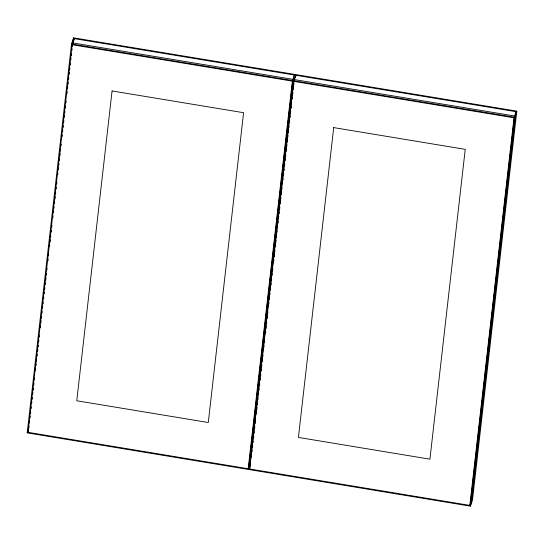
<?xml version="1.0" encoding="UTF-8"?>
<svg xmlns="http://www.w3.org/2000/svg" width="544" height="544" viewBox="0 0 544 544"><rect width="100%" height="100%" fill="white"/><g stroke="black" fill="none" stroke-linecap="round" stroke-linejoin="round"><path stroke-width="0.82" d="M27.2 432.861L71.509 43.969L73.508 37.835L516.8 111.139L472.491 500.031L470.492 506.165L27.2 432.861L28.451 429.026M28.016 432.33L72.175 44.737L74.174 38.604L294.338 75.018L250.179 462.611L248.18 468.738L28.016 432.33L28.601 430.528M28.886 427.992L29.084 426.306M29.464 422.926L29.662 421.24M30.042 417.86L30.233 416.174M30.525 413.637L30.716 411.951M31.103 408.571L31.294 406.885M31.681 403.505L31.872 401.819M32.157 399.282L32.354 397.596M32.735 394.216L32.932 392.53M33.218 389.994L33.408 388.307M33.796 384.928L33.986 383.241M34.374 379.862L34.564 378.175M35.435 370.573L35.625 368.886M36.006 365.507L36.203 363.82M36.489 361.284L36.679 359.598M37.067 356.218L37.257 354.532M37.645 351.152L37.835 349.466M38.128 346.929L38.318 345.243M38.706 341.863L38.896 340.177M39.277 336.797L39.474 335.111M40.338 327.508L40.528 325.822M40.82 323.286L41.106 320.749M41.398 318.22L41.589 316.533M41.976 313.154L42.167 311.46M42.554 308.088L42.745 306.394M43.03 303.865L43.228 302.172M43.608 298.799L43.799 297.106M44.186 293.733L44.377 292.04M44.669 289.51L44.86 287.817M45.247 284.444L45.438 282.751M45.723 280.221L46.016 277.685M46.301 275.155L46.498 273.462M46.879 270.089L47.07 268.396M47.94 260.8L48.13 259.107M48.518 255.734L48.708 254.041M49.572 246.446L49.769 244.752M50.055 242.223L50.347 239.686M50.633 237.157L50.823 235.464M51.211 232.084L51.401 230.398M51.789 227.018L51.979 225.332M52.843 217.729L53.04 216.043M53.421 212.663L53.618 210.977M53.904 208.44L54.094 206.754M54.482 203.374L54.672 201.688M54.964 199.152L55.25 196.622M55.542 194.086L55.733 192.399M56.114 189.02L56.311 187.333M56.692 183.954L56.889 182.267M57.752 174.665L57.943 172.978M58.33 169.599L58.521 167.912M58.813 165.376L59.004 163.69M59.391 160.31L59.582 158.624M59.867 156.087L60.16 153.558M60.445 151.021L60.636 149.335M61.023 145.955L61.214 144.269M62.084 136.666L62.274 134.98M62.662 131.6L62.852 129.914M63.138 127.378L63.335 125.691M63.716 122.312L63.913 120.625M64.294 117.246L64.484 115.552M64.777 113.023L64.967 111.336M65.355 107.957L65.545 106.264M65.933 102.891L66.123 101.198M66.987 93.602L67.184 91.909M67.565 88.536L67.755 86.843M68.048 84.313L68.238 82.62M68.626 79.247L68.816 77.554M69.204 74.181L69.394 72.488M69.68 69.958L69.877 68.265M70.258 64.892L70.455 63.199M70.836 59.826L71.033 58.133M71.318 55.604L71.509 53.91M71.896 50.538L72.087 48.844M72.379 46.315L72.76 42.935L292.93 79.342L248.771 466.936M72.835 43.738L73.508 37.835M73.977 40.297L74.174 38.604M248.18 468.738L292.346 81.144L294.338 75.018M249.662 468.982L293.821 81.389L295.82 75.262L515.984 111.67L471.825 499.263L469.826 505.396L249.662 468.982L250.05 467.786M250.342 466.337L250.532 464.651M251.403 457.048L251.593 455.362M251.981 451.982L252.171 450.296M252.457 447.76L252.654 446.073M253.035 442.694L253.232 441.007M253.613 437.628L253.81 435.934M254.096 433.405L254.286 431.718M254.674 428.339L254.864 426.652M255.252 423.273L255.442 421.58M256.306 413.984L256.503 412.291M256.788 409.761L257.081 407.225M257.366 404.695L257.557 403.002M257.944 399.629L258.135 397.936M258.522 394.563L258.713 392.87M259.005 390.34L259.196 388.647M259.576 385.274L259.774 383.581M260.154 380.208L260.352 378.515M260.637 375.986L260.828 374.292M261.215 370.92L261.406 369.226M261.698 366.697L261.888 365.004M262.276 361.631L262.466 359.938M262.854 356.558L263.044 354.872M263.908 347.269L264.098 345.583M264.486 342.203L264.676 340.517M265.547 332.914L265.737 331.228M266.023 328.692L266.315 326.162M266.601 323.626L266.798 321.939M267.179 318.56L267.369 316.873M267.757 313.494L267.947 311.807M268.818 304.205L269.008 302.518M269.396 299.139L269.586 297.452M269.872 294.916L270.069 293.23M270.45 289.85L270.647 288.164M270.932 285.627L271.218 283.098M271.51 280.561L271.701 278.875M272.088 275.495L272.279 273.809M272.666 270.429L272.857 268.743M273.72 261.14L273.918 259.454M274.203 256.918L274.489 254.388M274.781 251.852L274.972 250.165M275.359 246.786L275.55 245.099M275.842 242.563L276.128 240.026M276.413 237.497L276.61 235.81M276.991 232.431L277.188 230.738M278.052 223.142L278.242 221.449M278.63 218.076L278.82 216.383M279.113 213.853L279.303 212.16M279.691 208.787L279.881 207.094M280.262 203.721L280.459 202.028M280.745 199.498L280.935 197.805M281.323 194.432L281.513 192.739M281.901 189.366L282.091 187.673M282.962 180.078L283.152 178.384M283.438 175.855L283.73 173.318M284.016 170.789L284.213 169.096M284.594 165.723L284.784 164.03M285.172 160.65L285.362 158.964M285.654 156.434L285.845 154.741M286.232 151.361L286.423 149.675M286.81 146.295L287.001 144.609M287.286 142.072L287.484 140.386M287.864 137.006L288.055 135.32M288.347 132.784L288.633 130.254M288.925 127.718L289.116 126.031M289.503 122.652L289.694 120.965M290.081 117.586L290.272 115.899M290.557 113.363L290.754 111.676M291.135 108.297L291.332 106.61M292.196 99.008L292.386 97.322M292.679 94.785L292.964 92.256M293.25 89.719L293.447 88.033M293.828 84.653L294.025 82.967M295.528 77.792L295.82 75.262M469.826 505.396L513.992 117.796L515.984 111.67M470.417 503.588L514.576 115.994L294.406 79.587M470.492 506.165L514.801 117.273L516.8 111.139M71.509 43.969L514.801 117.273M72.175 44.737L292.346 81.144M293.821 81.389L513.992 117.796M112.071 90.957L76.772 400.772L208.284 422.518L243.583 112.703L112.071 90.957M333.717 127.609L298.418 437.424L429.93 459.177L465.229 149.355L333.717 127.609"/></g></svg>
